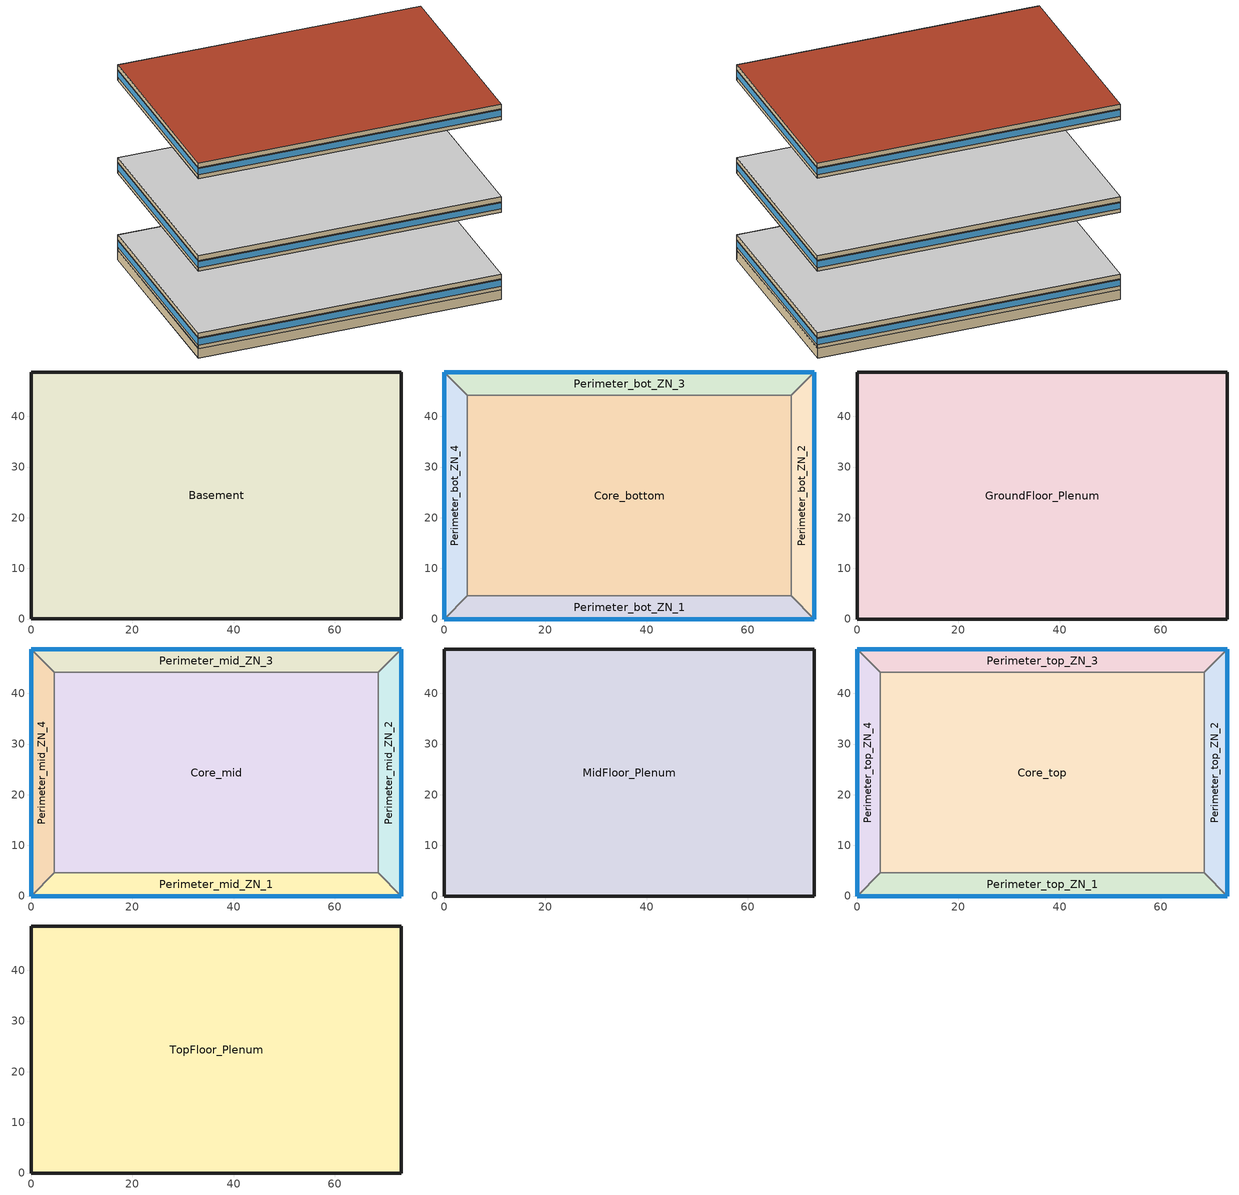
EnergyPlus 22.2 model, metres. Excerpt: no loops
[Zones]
Basement
 floor ground (ext-slab): 73.11,48.78 73.11,0.04 0,0.04 0,48.78 z-2.44
 wall ground (Underground Wall Non-res): 73.11,0.04 73.11,48.78 0,48.78 0,0.04 73.11,0.04 z-2.44:0
Core_bottom
 floor to Basement (INT-FLOOR-TOPSIDE): 68.53,44.16 68.53,4.57 4.57,4.57 4.57,44.16 z0
 wall to Perimeter_bot_ZN_2 (int-walls): 68.53,4.57 68.53,44.16 z0:2.74
 wall to Perimeter_bot_ZN_3 (int-walls): 68.53,44.16 4.57,44.16 z0:2.74
 wall to Perimeter_bot_ZN_1 (int-walls): 4.57,4.57 68.53,4.57 z0:2.74
 wall to Perimeter_bot_ZN_4 (int-walls): 4.57,44.16 4.57,4.57 z0:2.74
Perimeter_bot_ZN_1
 floor to Basement (INT-FLOOR-TOPSIDE): 68.53,4.57 73.11,0 0,0 4.57,4.57 z0
 wall outside (Mass Non-res Ext Wall): 0,0 73.11,0 z0:2.74
 wall to Perimeter_bot_ZN_2 (int-walls): 73.11,0 68.53,4.57 z0:2.74
 wall to Perimeter_bot_ZN_4 (int-walls): 4.57,4.57 0,0 z0:2.74
 window (Window Non-res Fixed): 0,0 73.11,0 z0.91:2.5
Perimeter_bot_ZN_2
 floor to Basement (INT-FLOOR-TOPSIDE): 68.53,44.16 73.11,48.74 73.11,0 68.53,4.57 z0
 wall outside (Mass Non-res Ext Wall): 73.11,0 73.11,48.74 z0:2.74
 wall to Perimeter_bot_ZN_3 (int-walls): 73.11,48.74 68.53,44.16 z0:2.74
 window (Window Non-res Fixed): 73.11,0 73.11,48.74 z0.91:2.5
Perimeter_bot_ZN_3
 floor to Basement (INT-FLOOR-TOPSIDE): 4.57,44.16 0,48.74 73.11,48.74 68.53,44.16 z0
 wall outside (Mass Non-res Ext Wall): 73.11,48.74 0,48.74 z0:2.74
 wall to Perimeter_bot_ZN_4 (int-walls): 0,48.74 4.57,44.16 z0:2.74
 window (Window Non-res Fixed): 73.11,48.74 0,48.74 z0.91:2.5
Perimeter_bot_ZN_4
 floor to Basement (INT-FLOOR-TOPSIDE): 4.57,4.57 0,0 0,48.74 4.57,44.16 z0
 wall outside (Mass Non-res Ext Wall): 0,48.74 0,0 z0:2.74
 window (Window Non-res Fixed): 0,48.74 0,0 z0.91:2.5
GroundFloor_Plenum
 floor to Perimeter_bot_ZN_1 (DropCeiling): 4.57,4.57 68.53,4.57 73.11,0 0,0 z2.74
 floor to Perimeter_bot_ZN_2 (DropCeiling): 73.11,48.74 73.11,0 68.53,4.57 68.53,44.16 z2.74
 floor to Perimeter_bot_ZN_3 (DropCeiling): 68.53,44.16 4.57,44.16 0,48.74 73.11,48.74 z2.74
 floor to Perimeter_bot_ZN_4 (DropCeiling): 4.57,44.16 4.57,4.57 0,0 0,48.74 z2.74
 floor to Core_bottom (DropCeiling): 68.53,4.57 4.57,4.57 4.57,44.16 68.53,44.16 z2.74
 wall outside (Mass Non-res Ext Wall): 73.11,0 73.11,48.74 0,48.74 0,0 73.11,0 z2.74:3.96
 ceiling adiabatic (INT-FLOOR-UNDERSIDE): 73.11,0 73.11,48.74 0,48.74 0,0 z3.96
Core_mid
 floor adiabatic (INT-FLOOR-TOPSIDE): 68.53,44.16 68.53,4.57 4.57,4.57 4.57,44.16 z19.82
 wall to Perimeter_mid_ZN_2 (int-walls): 68.53,4.57 68.53,44.16 z19.82:22.56
 wall to Perimeter_mid_ZN_3 (int-walls): 68.53,44.16 4.57,44.16 z19.82:22.56
 wall to Perimeter_mid_ZN_1 (int-walls): 4.57,4.57 68.53,4.57 z19.82:22.56
 wall to Perimeter_mid_ZN_4 (int-walls): 4.57,44.16 4.57,4.57 z19.82:22.56
Perimeter_mid_ZN_1
 floor adiabatic (INT-FLOOR-TOPSIDE): 68.53,4.57 73.11,0 0,0 4.57,4.57 z19.82
 wall outside (Mass Non-res Ext Wall): 0,0 73.11,0 z19.82:22.56
 wall to Perimeter_mid_ZN_2 (int-walls): 73.11,0 68.53,4.57 z19.82:22.56
 wall to Perimeter_mid_ZN_4 (int-walls): 4.57,4.57 0,0 z19.82:22.56
 window (Window Non-res Fixed): 0,0 73.11,0 z20.73:22.32
Perimeter_mid_ZN_2
 floor adiabatic (INT-FLOOR-TOPSIDE): 68.53,44.16 73.11,48.74 73.11,0 68.53,4.57 z19.82
 wall outside (Mass Non-res Ext Wall): 73.11,0 73.11,48.74 z19.82:22.56
 wall to Perimeter_mid_ZN_3 (int-walls): 73.11,48.74 68.53,44.16 z19.82:22.56
 window (Window Non-res Fixed): 73.11,0 73.11,48.74 z20.73:22.32
Perimeter_mid_ZN_3
 floor adiabatic (INT-FLOOR-TOPSIDE): 4.57,44.16 0,48.74 73.11,48.74 68.53,44.16 z19.82
 wall outside (Mass Non-res Ext Wall): 73.11,48.74 0,48.74 z19.82:22.56
 wall to Perimeter_mid_ZN_4 (int-walls): 0,48.74 4.57,44.16 z19.82:22.56
 window (Window Non-res Fixed): 73.11,48.74 0,48.74 z20.73:22.32
Perimeter_mid_ZN_4
 floor adiabatic (INT-FLOOR-TOPSIDE): 4.57,4.57 0,0 0,48.74 4.57,44.16 z19.82
 wall outside (Mass Non-res Ext Wall): 0,48.74 0,0 z19.82:22.56
 window (Window Non-res Fixed): 0,48.74 0,0 z20.73:22.32
MidFloor_Plenum
 floor to Perimeter_mid_ZN_1 (DropCeiling): 73.11,0 0,0 4.57,4.57 68.53,4.57 z22.56
 floor to Perimeter_mid_ZN_2 (DropCeiling): 73.11,0 68.53,4.57 68.53,44.16 73.11,48.74 z22.56
 floor to Perimeter_mid_ZN_3 (DropCeiling): 0,48.74 73.11,48.74 68.53,44.16 4.57,44.16 z22.56
 floor to Perimeter_mid_ZN_4 (DropCeiling): 0,0 0,48.74 4.57,44.16 4.57,4.57 z22.56
 floor to Core_mid (DropCeiling): 68.53,4.57 4.57,4.57 4.57,44.16 68.53,44.16 z22.56
 wall outside (Mass Non-res Ext Wall): 73.11,0 73.11,48.74 0,48.74 0,0 73.11,0 z22.56:23.78
 ceiling adiabatic (INT-FLOOR-UNDERSIDE): 73.11,48.74 0,48.74 0,0 73.11,0 z23.78
Core_top
 floor adiabatic (INT-FLOOR-TOPSIDE): 68.53,44.16 68.53,4.57 4.57,4.57 4.57,44.16 z43.6
 wall to Perimeter_top_ZN_2 (int-walls): 68.53,4.57 68.53,44.16 z43.6:46.34
 wall to Perimeter_top_ZN_3 (int-walls): 68.53,44.16 4.57,44.16 z43.6:46.34
 wall to Perimeter_top_ZN_1 (int-walls): 4.57,4.57 68.53,4.57 z43.6:46.34
 wall to Perimeter_top_ZN_4 (int-walls): 4.57,44.16 4.57,4.57 z43.6:46.34
Perimeter_top_ZN_1
 floor adiabatic (INT-FLOOR-TOPSIDE): 68.53,4.57 73.11,0 0,0 4.57,4.57 z43.6
 wall outside (Mass Non-res Ext Wall): 0,0 73.11,0 z43.6:46.34
 wall to Perimeter_top_ZN_2 (int-walls): 73.11,0 68.53,4.57 z43.6:46.34
 wall to Perimeter_top_ZN_4 (int-walls): 4.57,4.57 0,0 z43.6:46.34
 window (Window Non-res Fixed): 0,0 73.11,0 z44.51:46.1
Perimeter_top_ZN_2
 floor adiabatic (INT-FLOOR-TOPSIDE): 68.53,44.16 73.11,48.74 73.11,0 68.53,4.57 z43.6
 wall outside (Mass Non-res Ext Wall): 73.11,0 73.11,48.74 z43.6:46.34
 wall to Perimeter_top_ZN_3 (int-walls): 73.11,48.74 68.53,44.16 z43.6:46.34
 window (Window Non-res Fixed): 73.11,0 73.11,48.74 z44.51:46.1
Perimeter_top_ZN_3
 floor adiabatic (INT-FLOOR-TOPSIDE): 4.57,44.16 0,48.74 73.11,48.74 68.53,44.16 z43.6
 wall outside (Mass Non-res Ext Wall): 73.11,48.74 0,48.74 z43.6:46.34
 wall to Perimeter_top_ZN_4 (int-walls): 0,48.74 4.57,44.16 z43.6:46.34
 window (Window Non-res Fixed): 73.11,48.74 0,48.74 z44.51:46.1
Perimeter_top_ZN_4
 floor adiabatic (INT-FLOOR-TOPSIDE): 4.57,4.57 0,0 0,48.74 4.57,44.16 z43.6
 wall outside (Mass Non-res Ext Wall): 0,48.74 0,0 z43.6:46.34
 window (Window Non-res Fixed): 0,48.74 0,0 z44.51:46.1
TopFloor_Plenum
 floor to Perimeter_top_ZN_1 (DropCeiling): 73.11,0 0,0 4.57,4.57 68.53,4.57 z46.34
 floor to Perimeter_top_ZN_2 (DropCeiling): 73.11,0 68.53,4.57 68.53,44.16 73.11,48.74 z46.34
 floor to Perimeter_top_ZN_3 (DropCeiling): 0,48.74 73.11,48.74 68.53,44.16 4.57,44.16 z46.34
 floor to Perimeter_top_ZN_4 (DropCeiling): 0,0 0,48.74 4.57,44.16 4.57,4.57 z46.34
 floor to Core_top (DropCeiling): 4.57,44.16 68.53,44.16 68.53,4.57 4.57,4.57 z46.34
 wall outside (Mass Non-res Ext Wall): 73.11,0 73.11,48.74 0,48.74 0,0 73.11,0 z46.34:47.56
 roof outside (IEAD Non-res Roof): 73.11,0 73.11,48.74 0,48.74 0,0 z47.56
[Building]
Ref Bldg Large Office New2004_v1.3_5.0: 0, City, 0.04, 0.2, FullInteriorAndExterior, 25, 6
[Site:Location]
Las.Vegas-McCarran.Intl.AP_NV_USA Design_Conditions: 36.07, -115.16, -8, 664.5
[SizingPeriod:DesignDay]
Las.Vegas-McCarran.Intl.AP Ann Clg .4% Condns DB=>MWB: 7, 21, SummerDesignDay, 42.9, 12.8, DefaultMultipliers, , Wetbulb, 19.4, , , , 4.7, 93593, 4.1, 220, No, No, No, ASHRAETau2017, , , 0.383, 2.331
Las.Vegas-McCarran.Intl.AP Ann Clg .4% Condns WB=>MDB: 7, 21, SummerDesignDay, 35.4, 11, DefaultMultipliers, , Wetbulb, 22.5, , , , 4.2, 93593, 4.1, 220, No, No, No, ASHRAETau2017, , , 0.383, 2.331
Las.Vegas-McCarran.Intl.AP Ann Htg 99.6% Condns DB: 12, 21, WinterDesignDay, 0.7, 0, DefaultMultipliers, , Wetbulb, 0.7, , , , , 93593, 2.1, 200, No, No, No, ASHRAEClearSky, , , , , 0
[Site:WaterMainsTemperature]
CORRELATION: , 9.69, 28.1
[Site:GroundTemperature:BuildingSurface]
19.527, 19.502, 19.536, 19.598, 20.002, 21.64, 22.225, 22.375, 21.449, 20.121, 19.802, 19.633
[Construction]
Mass Non-res Ext Wall: 1IN Stucco, 8IN Concrete HW, Mass NonRes Wall Insulation, 1/2IN Gypsum
IEAD Non-res Roof: Roof Membrane, IEAD NonRes Roof Insulation, Metal Decking
ext-slab: HW CONCRETE, CP02 CARPET PAD
int-walls: 1/2IN Gypsum, 1/2IN Gypsum
INT-FLOOR-TOPSIDE: MAT-CC05 4 HW CONCRETE, CP02 CARPET PAD
INT-FLOOR-UNDERSIDE: CP02 CARPET PAD, MAT-CC05 4 HW CONCRETE
Underground Wall Non-res: 8IN Concrete HW, UGWall NonRes Insulation
Window Non-res Fixed: NonRes Fixed Assembly Window
DropCeiling: Std AC02
InteriorFurnishings: Std Wood 6inch
[Material]
Mass NonRes Wall Insulation: MediumRough, 0.0495495, 0.049, 265, 836.8, 0.9, 0.7, 0.7
IEAD NonRes Roof Insulation: MediumRough, 0.127339, 0.049, 265, 836.8, 0.9, 0.7, 0.7
UGWall NonRes Insulation: MediumRough, 0.0001, 0.049, 265, 836.8, 0.9, 0.7, 0.7
Std Wood 6inch: MediumSmooth, 0.15, 0.12, 540, 1210, 0.9, 0.7, 0.7
1/2IN Gypsum: Smooth, 0.0127, 0.16, 784.9, 830, 0.9, 0.92, 0.92
1IN Stucco: Smooth, 0.0253, 0.6918, 1858, 837, 0.9, 0.92, 0.92
8IN CONCRETE HW: Rough, 0.2032, 1.311, 2240, 836.8, 0.9, 0.7, 0.7
HW CONCRETE; MAT-CC05 4 HW CONCRETE: Rough, 0.1016, 1.311, 2240, 836.8, 0.9, 0.7, 0.7
Roof Membrane: VeryRough, 0.0095, 0.16, 1121.29, 1460, 0.9, 0.7, 0.7
Metal Decking: MediumSmooth, 0.0015, 45.006, 7680, 418.4, 0.9, 0.7, 0.3
Std AC02: MediumSmooth, 0.0127, 0.057, 288, 1339, 0.9, 0.7, 0.2
[WindowMaterial:SimpleGlazingSystem]
NonRes Fixed Assembly Window: 3.23646, 0.39
[Material:NoMass]
CP02 CARPET PAD: VeryRough, 0.2165, 0.9, 0.7, 0.8
[Zone]
Basement: 0, 0, 0.04, 0, 1, 1, , , autocalculate, , , Yes
Core_bottom; Core_top; Perimeter_bot_ZN_1; Perimeter_bot_ZN_2; Perimeter_bot_ZN_3; Perimeter_bot_ZN_4; Perimeter_top_ZN_1; Perimeter_top_ZN_2; Perimeter_top_ZN_3; Perimeter_top_ZN_4: 0, 0, 0, 0, 1, 1, , , autocalculate, , , Yes
Core_mid; Perimeter_mid_ZN_1; Perimeter_mid_ZN_2; Perimeter_mid_ZN_3; Perimeter_mid_ZN_4: 0, 0, 0, 0, 1, 10, , , autocalculate, , , Yes
GroundFloor_Plenum; TopFloor_Plenum: 0, 0, 0, 0, 1, 1, , , autocalculate, , , No
MidFloor_Plenum: 0, 0, 0, 0, 1, 10, , , autocalculate, , , No
[People]
Basement People: Basement, BLDG_OCC_SCH, Area/Person, , , 37.16, 0.3, AUTOCALCULATE, ACTIVITY_SCH, , No, ZoneAveraged, , WORK_EFF_SCH, ClothingInsulationSchedule, , CLOTHING_SCH, AIR_VELO_SCH, FANGER
Core_bottom People: Core_bottom, BLDG_OCC_SCH, Area/Person, , , 18.58, 0.3, AUTOCALCULATE, ACTIVITY_SCH, , No, ZoneAveraged, , WORK_EFF_SCH, ClothingInsulationSchedule, , CLOTHING_SCH, AIR_VELO_SCH, FANGER
Core_mid People: Core_mid, BLDG_OCC_SCH, Area/Person, , , 18.58, 0.3, AUTOCALCULATE, ACTIVITY_SCH, , No, ZoneAveraged, , WORK_EFF_SCH, ClothingInsulationSchedule, , CLOTHING_SCH, AIR_VELO_SCH, FANGER
Core_top People: Core_top, BLDG_OCC_SCH, Area/Person, , , 18.58, 0.3, AUTOCALCULATE, ACTIVITY_SCH, , No, ZoneAveraged, , WORK_EFF_SCH, ClothingInsulationSchedule, , CLOTHING_SCH, AIR_VELO_SCH, FANGER
Perimeter_bot_ZN_1 People: Perimeter_bot_ZN_1, BLDG_OCC_SCH, Area/Person, , , 18.58, 0.3, AUTOCALCULATE, ACTIVITY_SCH, , No, ZoneAveraged, , WORK_EFF_SCH, ClothingInsulationSchedule, , CLOTHING_SCH, AIR_VELO_SCH, FANGER
Perimeter_bot_ZN_2 People: Perimeter_bot_ZN_2, BLDG_OCC_SCH, Area/Person, , , 18.58, 0.3, AUTOCALCULATE, ACTIVITY_SCH, , No, ZoneAveraged, , WORK_EFF_SCH, ClothingInsulationSchedule, , CLOTHING_SCH, AIR_VELO_SCH, FANGER
Perimeter_bot_ZN_3 People: Perimeter_bot_ZN_3, BLDG_OCC_SCH, Area/Person, , , 18.58, 0.3, AUTOCALCULATE, ACTIVITY_SCH, , No, ZoneAveraged, , WORK_EFF_SCH, ClothingInsulationSchedule, , CLOTHING_SCH, AIR_VELO_SCH, FANGER
Perimeter_bot_ZN_4 People: Perimeter_bot_ZN_4, BLDG_OCC_SCH, Area/Person, , , 18.58, 0.3, AUTOCALCULATE, ACTIVITY_SCH, , No, ZoneAveraged, , WORK_EFF_SCH, ClothingInsulationSchedule, , CLOTHING_SCH, AIR_VELO_SCH, FANGER
Perimeter_mid_ZN_1 People: Perimeter_mid_ZN_1, BLDG_OCC_SCH, Area/Person, , , 18.58, 0.3, AUTOCALCULATE, ACTIVITY_SCH, , No, ZoneAveraged, , WORK_EFF_SCH, ClothingInsulationSchedule, , CLOTHING_SCH, AIR_VELO_SCH, FANGER
Perimeter_mid_ZN_2 People: Perimeter_mid_ZN_2, BLDG_OCC_SCH, Area/Person, , , 18.58, 0.3, AUTOCALCULATE, ACTIVITY_SCH, , No, ZoneAveraged, , WORK_EFF_SCH, ClothingInsulationSchedule, , CLOTHING_SCH, AIR_VELO_SCH, FANGER
Perimeter_mid_ZN_3 People: Perimeter_mid_ZN_3, BLDG_OCC_SCH, Area/Person, , , 18.58, 0.3, AUTOCALCULATE, ACTIVITY_SCH, , No, ZoneAveraged, , WORK_EFF_SCH, ClothingInsulationSchedule, , CLOTHING_SCH, AIR_VELO_SCH, FANGER
Perimeter_mid_ZN_4 People: Perimeter_mid_ZN_4, BLDG_OCC_SCH, Area/Person, , , 18.58, 0.3, AUTOCALCULATE, ACTIVITY_SCH, , No, ZoneAveraged, , WORK_EFF_SCH, ClothingInsulationSchedule, , CLOTHING_SCH, AIR_VELO_SCH, FANGER
Perimeter_top_ZN_1 People: Perimeter_top_ZN_1, BLDG_OCC_SCH, Area/Person, , , 18.58, 0.3, AUTOCALCULATE, ACTIVITY_SCH, , No, ZoneAveraged, , WORK_EFF_SCH, ClothingInsulationSchedule, , CLOTHING_SCH, AIR_VELO_SCH, FANGER
Perimeter_top_ZN_2 People: Perimeter_top_ZN_2, BLDG_OCC_SCH, Area/Person, , , 18.58, 0.3, AUTOCALCULATE, ACTIVITY_SCH, , No, ZoneAveraged, , WORK_EFF_SCH, ClothingInsulationSchedule, , CLOTHING_SCH, AIR_VELO_SCH, FANGER
Perimeter_top_ZN_3 People: Perimeter_top_ZN_3, BLDG_OCC_SCH, Area/Person, , , 18.58, 0.3, AUTOCALCULATE, ACTIVITY_SCH, , No, ZoneAveraged, , WORK_EFF_SCH, ClothingInsulationSchedule, , CLOTHING_SCH, AIR_VELO_SCH, FANGER
Perimeter_top_ZN_4 People: Perimeter_top_ZN_4, BLDG_OCC_SCH, Area/Person, , , 18.58, 0.3, AUTOCALCULATE, ACTIVITY_SCH, , No, ZoneAveraged, , WORK_EFF_SCH, ClothingInsulationSchedule, , CLOTHING_SCH, AIR_VELO_SCH, FANGER
[Lights]
Basement_Lights: Basement, BLDG_LIGHT_SCH, Watts/Area, , 10.76, , 0, 0.7, 0.2, 1, General, No
Core_bottom_Lights: Core_bottom, BLDG_LIGHT_SCH, Watts/Area, , 10.76, , 0, 0.7, 0.2, 1, General, No
Core_mid_Lights: Core_mid, BLDG_LIGHT_SCH, Watts/Area, , 10.76, , 0, 0.7, 0.2, 1, General, No
Core_top_Lights: Core_top, BLDG_LIGHT_SCH, Watts/Area, , 10.76, , 0, 0.7, 0.2, 1, General, No
Perimeter_bot_ZN_1_Lights: Perimeter_bot_ZN_1, BLDG_LIGHT_SCH, Watts/Area, , 10.76, , 0, 0.7, 0.2, 1, General, No
Perimeter_bot_ZN_2_Lights: Perimeter_bot_ZN_2, BLDG_LIGHT_SCH, Watts/Area, , 10.76, , 0, 0.7, 0.2, 1, General, No
Perimeter_bot_ZN_3_Lights: Perimeter_bot_ZN_3, BLDG_LIGHT_SCH, Watts/Area, , 10.76, , 0, 0.7, 0.2, 1, General, No
Perimeter_bot_ZN_4_Lights: Perimeter_bot_ZN_4, BLDG_LIGHT_SCH, Watts/Area, , 10.76, , 0, 0.7, 0.2, 1, General, No
Perimeter_mid_ZN_1_Lights: Perimeter_mid_ZN_1, BLDG_LIGHT_SCH, Watts/Area, , 10.76, , 0, 0.7, 0.2, 1, General, No
Perimeter_mid_ZN_2_Lights: Perimeter_mid_ZN_2, BLDG_LIGHT_SCH, Watts/Area, , 10.76, , 0, 0.7, 0.2, 1, General, No
Perimeter_mid_ZN_3_Lights: Perimeter_mid_ZN_3, BLDG_LIGHT_SCH, Watts/Area, , 10.76, , 0, 0.7, 0.2, 1, General, No
Perimeter_mid_ZN_4_Lights: Perimeter_mid_ZN_4, BLDG_LIGHT_SCH, Watts/Area, , 10.76, , 0, 0.7, 0.2, 1, General, No
Perimeter_top_ZN_1_Lights: Perimeter_top_ZN_1, BLDG_LIGHT_SCH, Watts/Area, , 10.76, , 0, 0.7, 0.2, 1, General, No
Perimeter_top_ZN_2_Lights: Perimeter_top_ZN_2, BLDG_LIGHT_SCH, Watts/Area, , 10.76, , 0, 0.7, 0.2, 1, General, No
Perimeter_top_ZN_3_Lights: Perimeter_top_ZN_3, BLDG_LIGHT_SCH, Watts/Area, , 10.76, , 0, 0.7, 0.2, 1, General, No
Perimeter_top_ZN_4_Lights: Perimeter_top_ZN_4, BLDG_LIGHT_SCH, Watts/Area, , 10.76, , 0, 0.7, 0.2, 1, General, No
[ElectricEquipment]
Basement_PlugMisc_Equip: Basement, BLDG_EQUIP_SCH, Watts/Area, , 10.76, , 0, 0.5, 0, General
Core_bottom_PlugMisc_Equip: Core_bottom, BLDG_EQUIP_SCH, Watts/Area, , 10.76, , 0, 0.5, 0, General
Core_mid_PlugMisc_Equip: Core_mid, BLDG_EQUIP_SCH, Watts/Area, , 10.76, , 0, 0.5, 0, General
Core_top_PlugMisc_Equip: Core_top, BLDG_EQUIP_SCH, Watts/Area, , 10.76, , 0, 0.5, 0, General
Perimeter_bot_ZN_1_PlugMisc_Equip: Perimeter_bot_ZN_1, BLDG_EQUIP_SCH, Watts/Area, , 10.76, , 0, 0.5, 0, General
Perimeter_bot_ZN_2_PlugMisc_Equip: Perimeter_bot_ZN_2, BLDG_EQUIP_SCH, Watts/Area, , 10.76, , 0, 0.5, 0, General
Perimeter_bot_ZN_3_PlugMisc_Equip: Perimeter_bot_ZN_3, BLDG_EQUIP_SCH, Watts/Area, , 10.76, , 0, 0.5, 0, General
Perimeter_bot_ZN_4_PlugMisc_Equip: Perimeter_bot_ZN_4, BLDG_EQUIP_SCH, Watts/Area, , 10.76, , 0, 0.5, 0, General
Perimeter_mid_ZN_1_PlugMisc_Equip: Perimeter_mid_ZN_1, BLDG_EQUIP_SCH, Watts/Area, , 10.76, , 0, 0.5, 0, General
Perimeter_mid_ZN_2_PlugMisc_Equip: Perimeter_mid_ZN_2, BLDG_EQUIP_SCH, Watts/Area, , 10.76, , 0, 0.5, 0, General
Perimeter_mid_ZN_3_PlugMisc_Equip: Perimeter_mid_ZN_3, BLDG_EQUIP_SCH, Watts/Area, , 10.76, , 0, 0.5, 0, General
Perimeter_mid_ZN_4_PlugMisc_Equip: Perimeter_mid_ZN_4, BLDG_EQUIP_SCH, Watts/Area, , 10.76, , 0, 0.5, 0, General
Perimeter_top_ZN_1_PlugMisc_Equip: Perimeter_top_ZN_1, BLDG_EQUIP_SCH, Watts/Area, , 10.76, , 0, 0.5, 0, General
Perimeter_top_ZN_2_PlugMisc_Equip: Perimeter_top_ZN_2, BLDG_EQUIP_SCH, Watts/Area, , 10.76, , 0, 0.5, 0, General
Perimeter_top_ZN_3_PlugMisc_Equip: Perimeter_top_ZN_3, BLDG_EQUIP_SCH, Watts/Area, , 10.76, , 0, 0.5, 0, General
Perimeter_top_ZN_4_PlugMisc_Equip: Perimeter_top_ZN_4, BLDG_EQUIP_SCH, Watts/Area, , 10.76, , 0, 0.5, 0, General
[Exterior:Lights]
Exterior Facade Lighting: ALWAYS_ON, 51262, AstronomicalClock, Exterior Facade Lighting
[Exterior:FuelEquipment]
Elevators: Electricity, BLDG_ELEVATORS, 244444, Elevators
[ZoneInfiltration:DesignFlowRate]
GroundFloor_Plenum_Infiltration: GroundFloor_Plenum, INFIL_QUARTER_ON_SCH, Flow/ExteriorArea, , , 0.000302, , 1, 0, 0, 0
MidFloor_Plenum_Infiltration: MidFloor_Plenum, INFIL_QUARTER_ON_SCH, Flow/ExteriorArea, , , 0.000302, , 1, 0, 0, 0
Perimeter_bot_ZN_1_Infiltration: Perimeter_bot_ZN_1, INFIL_QUARTER_ON_SCH, Flow/ExteriorArea, , , 0.000302, , 1, 0, 0, 0
Perimeter_bot_ZN_2_Infiltration: Perimeter_bot_ZN_2, INFIL_QUARTER_ON_SCH, Flow/ExteriorArea, , , 0.000302, , 1, 0, 0, 0
Perimeter_bot_ZN_3_Infiltration: Perimeter_bot_ZN_3, INFIL_QUARTER_ON_SCH, Flow/ExteriorArea, , , 0.000302, , 1, 0, 0, 0
Perimeter_bot_ZN_4_Infiltration: Perimeter_bot_ZN_4, INFIL_QUARTER_ON_SCH, Flow/ExteriorArea, , , 0.000302, , 1, 0, 0, 0
Perimeter_mid_ZN_1_Infiltration: Perimeter_mid_ZN_1, INFIL_QUARTER_ON_SCH, Flow/ExteriorArea, , , 0.000302, , 1, 0, 0, 0
Perimeter_mid_ZN_2_Infiltration: Perimeter_mid_ZN_2, INFIL_QUARTER_ON_SCH, Flow/ExteriorArea, , , 0.000302, , 1, 0, 0, 0
Perimeter_mid_ZN_3_Infiltration: Perimeter_mid_ZN_3, INFIL_QUARTER_ON_SCH, Flow/ExteriorArea, , , 0.000302, , 1, 0, 0, 0
Perimeter_mid_ZN_4_Infiltration: Perimeter_mid_ZN_4, INFIL_QUARTER_ON_SCH, Flow/ExteriorArea, , , 0.000302, , 1, 0, 0, 0
Perimeter_top_ZN_1_Infiltration: Perimeter_top_ZN_1, INFIL_QUARTER_ON_SCH, Flow/ExteriorArea, , , 0.000302, , 1, 0, 0, 0
Perimeter_top_ZN_2_Infiltration: Perimeter_top_ZN_2, INFIL_QUARTER_ON_SCH, Flow/ExteriorArea, , , 0.000302, , 1, 0, 0, 0
Perimeter_top_ZN_3_Infiltration: Perimeter_top_ZN_3, INFIL_QUARTER_ON_SCH, Flow/ExteriorArea, , , 0.000302, , 1, 0, 0, 0
Perimeter_top_ZN_4_Infiltration: Perimeter_top_ZN_4, INFIL_QUARTER_ON_SCH, Flow/ExteriorArea, , , 0.000302, , 1, 0, 0, 0
TopFloor_Plenum_Infiltration: TopFloor_Plenum, INFIL_QUARTER_ON_SCH, Flow/ExteriorArea, , , 0.000302, , 1, 0, 0, 0
[InternalMass]
Basement Internal Mass: InteriorFurnishings, Basement, , 7126.21
Core_bottom Internal Mass: InteriorFurnishings, Core_bottom, , 5064.65
Core_mid Internal Mass: InteriorFurnishings, Core_mid, , 5064.65
Core_top Internal Mass: InteriorFurnishings, Core_top, , 5064.65
Perimeter_bot_ZN_1 Internal Mass: InteriorFurnishings, Perimeter_bot_ZN_1, , 626.8394
Perimeter_bot_ZN_2 Internal Mass: InteriorFurnishings, Perimeter_bot_ZN_2, , 403.9503
Perimeter_bot_ZN_3 Internal Mass: InteriorFurnishings, Perimeter_bot_ZN_3, , 626.8257
Perimeter_bot_ZN_4 Internal Mass: InteriorFurnishings, Perimeter_bot_ZN_4, , 403.9503
Perimeter_mid_ZN_1 Internal Mass: InteriorFurnishings, Perimeter_mid_ZN_1, , 626.8394
Perimeter_mid_ZN_2 Internal Mass: InteriorFurnishings, Perimeter_mid_ZN_2, , 403.9503
Perimeter_mid_ZN_3 Internal Mass: InteriorFurnishings, Perimeter_mid_ZN_3, , 626.8257
Perimeter_mid_ZN_4 Internal Mass: InteriorFurnishings, Perimeter_mid_ZN_4, , 403.9503
Perimeter_top_ZN_1 Internal Mass: InteriorFurnishings, Perimeter_top_ZN_1, , 626.8394
Perimeter_top_ZN_2 Internal Mass: InteriorFurnishings, Perimeter_top_ZN_2, , 403.9503
Perimeter_top_ZN_3 Internal Mass: InteriorFurnishings, Perimeter_top_ZN_3, , 626.8257
Perimeter_top_ZN_4 Internal Mass: InteriorFurnishings, Perimeter_top_ZN_4, , 403.9503
[AvailabilityManager:NightCycle]
VAV_1 Availability Manager; VAV_2 Availability Manager; VAV_3 Availability Manager; VAV_5 Availability Manager: ALWAYS_ON, HVACOperationSchd, CycleOnAny, 1, FixedRunTime, 1800
[AirLoopHVAC:ReturnPlenum]
VAV_2 Return Plenum: MidFloor_Plenum, MIDFLOOR_PLENUMPlenumNode, MIDFLOOR_PLENUMPlenumOutletNode, , Core_mid Return Air Node Name, Perimeter_mid_ZN_3 Return Air Node Name, Perimeter_mid_ZN_2 Return Air Node Name, Perimeter_mid_ZN_1 Return Air Node Name, Perimeter_mid_ZN_4 Return Air Node Name
VAV_1 Return Plenum: GroundFloor_Plenum, GROUNDFLOOR_PLENUMPlenumNode, GROUNDFLOOR_PLENUMPlenumOutletNode, , Core_bottom Return Air Node Name, Perimeter_bot_ZN_3 Return Air Node Name, Perimeter_bot_ZN_2 Return Air Node Name, Perimeter_bot_ZN_1 Return Air Node Name, Perimeter_bot_ZN_4 Return Air Node Name
VAV_3 Return Plenum: TopFloor_Plenum, TOPFLOOR_PLENUMPlenumNode, TOPFLOOR_PLENUMPlenumOutletNode, , Core_top Return Air Node Name, Perimeter_top_ZN_3 Return Air Node Name, Perimeter_top_ZN_2 Return Air Node Name, Perimeter_top_ZN_1 Return Air Node Name, Perimeter_top_ZN_4 Return Air Node Name
[UtilityCost:Tariff]
PSI_LLF_LowLoadFactorService: Electricity:Facility, kWh, , , , , , HalfHour, 15, , , , Comm Elect
PSI_CS_CommercialElectricService: Electricity:Facility, kWh, , , , , , , 9.4, , , , Comm Elect
IN_EIAMonthlyRateGas: NaturalGas:Facility, MCF, , , , , , , 0, , , , Comm Gas
[UtilityCost:Charge:Block]
AnnualEnergyCharge: PSI_LLF_LowLoadFactorService, totalEnergy, Annual, EnergyCharges, , , 300, 0.108222, 700, 0.087021, 1500, 0.07842, remaining, 0.05832
AnnualDemandBaseCharge: PSI_LLF_LowLoadFactorService, totalEnergy, Annual, EnergyCharges, , TotalDemand, 190, 0, 110, 0.051773, remaining, 0.046965
AnnualEnergyCharge: PSI_CS_CommercialElectricService, totalEnergy, Annual, EnergyCharges, , , 300, 0.082409, 700, 0.072873, 1500, 0.061696, remaining, 0.041179
[UtilityCost:Charge:Simple]
FuelCostAdjustEnergyCharge: PSI_LLF_LowLoadFactorService, totalEnergy, Annual, EnergyCharges, 0.002028
QualPollutionControlAdjustEnergyCharge: PSI_LLF_LowLoadFactorService, totalEnergy, Annual, EnergyCharges, 0.000536
SoxNoxRiderAdjustEnergyCharge: PSI_LLF_LowLoadFactorService, totalEnergy, Annual, EnergyCharges, 0.001127
DSMRiderAdjustEnergyCharge: PSI_LLF_LowLoadFactorService, totalEnergy, Annual, EnergyCharges, -0.00037
PurchPowerTrackerAdjustEnergyCharge: PSI_LLF_LowLoadFactorService, totalEnergy, Annual, EnergyCharges, -3.1e-05
MidwestISOAdjustEnergyCharge: PSI_LLF_LowLoadFactorService, totalEnergy, Annual, EnergyCharges, -0.000216
CleanCoalRiderEnergyCharge: PSI_LLF_LowLoadFactorService, totalEnergy, Annual, EnergyCharges, 0.000833
TaxofeightPercent: PSI_LLF_LowLoadFactorService, SubTotal, Annual, Taxes, 0.08
FuelCostAdjustEnergyCharge: PSI_CS_CommercialElectricService, totalEnergy, Annual, EnergyCharges, 0.002028
QualPollutionControlAdjustEnergyCharge: PSI_CS_CommercialElectricService, totalEnergy, Annual, EnergyCharges, 0.000536
SoxNoxRiderAdjustEnergyCharge: PSI_CS_CommercialElectricService, totalEnergy, Annual, EnergyCharges, 0.001127
DSMRiderAdjustEnergyCharge: PSI_CS_CommercialElectricService, totalEnergy, Annual, EnergyCharges, 0.000021
PurchPowerTrackerAdjustEnergyCharge: PSI_CS_CommercialElectricService, totalEnergy, Annual, EnergyCharges, 0.000034
MidwestISOAdjustEnergyCharge: PSI_CS_CommercialElectricService, totalEnergy, Annual, EnergyCharges, -0.000203
CleanCoalRiderEnergyCharge: PSI_CS_CommercialElectricService, totalEnergy, Annual, EnergyCharges, 0.000807
TaxofeightPercent: PSI_CS_CommercialElectricService, SubTotal, Annual, Taxes, 0.08
MonthlyRateGasCharge: IN_EIAMonthlyRateGas, totalEnergy, Annual, EnergyCharges, IN_MonthlyGasRates
TaxofEightPercent: IN_EIAMonthlyRateGas, SubTotal, Annual, Taxes, 0.08
[UtilityCost:Qualify]
MinDemand75kw: PSI_LLF_LowLoadFactorService, TotalDemand, Minimum, 75, Annual, Count, 12
MaxDemand75kw: PSI_CS_CommercialElectricService, TotalDemand, Maximum, 75, Annual, Count, 1
[UtilityCost:Variable]
IN_MonthlyGasRates: IN_EIAMonthlyRateGas, Currency, 8.22, 7.51, 8.97, 9.01, 9.16, 10.44, 10.32, 10.13, 9.2, 8.18, 7.83, 7.63
[PythonPlugin:SearchPaths]
TowerWater Paths: Yes, Yes, No, /srv/data1/liangzhang/EnergyPlus-HeatRejection-Water/src, /srv/data1/liangzhang/EnergyPlus-HeatRejection-Water/runs/proto_office/las_vegas
[PythonPlugin:Instance]
TowerWater: No, tower_water_model_plugin, ModelTowerWater
[PythonPlugin:Variables]
TowerWater Vars 1: TowerwatersysCooltower_E_LAT, TowerwatersysCooltower_E_ROT, TowerwatersysCooltower_E_LF, TowerwatersysCooltower_E_EPSAT, TowerwatersysCooltower_E_MSAT, TowerwatersysCooltower_E_BRAUN, TowerwatersysCooltower_E_POPPE, TowerwatersysCooltower_E_POPPE1, TowerwatersysCooltower_Drift, TowerwatersysCooltower_Blowdown
TowerWater Vars 2: TowerwatersysCooltower_Makeup, TowerwatersysCooltower_MakeupVol, TowerwatersysCooltower_Cycles, TowerwatersysCooltower_CycLimit, TowerwatersysCooltower_AirMass, TowerwatersysCooltower_AirOutT, TowerwatersysCooltower_AirOutW, TowerwatersysCooltower_Fog, TowerwatersysCooltower_Mist, TowerwatersysCooltower_MePoppe
TowerWater Vars 3: TowerwatersysCooltower_MeMerkel, TowerwatersysCooltower_NTU, TowerwatersysCooltower_AirScale, TowerwatersysCooltower_Status
[PythonPlugin:OutputVariable]
TowerwatersysCooltower_E_LAT: TowerwatersysCooltower_E_LAT, Averaged, SystemTimestep, m3/s
TowerwatersysCooltower_E_ROT: TowerwatersysCooltower_E_ROT, Averaged, SystemTimestep, m3/s
TowerwatersysCooltower_E_LF: TowerwatersysCooltower_E_LF, Averaged, SystemTimestep, m3/s
TowerwatersysCooltower_E_EPSAT: TowerwatersysCooltower_E_EPSAT, Averaged, SystemTimestep, m3/s
TowerwatersysCooltower_E_MSAT: TowerwatersysCooltower_E_MSAT, Averaged, SystemTimestep, m3/s
TowerwatersysCooltower_E_BRAUN: TowerwatersysCooltower_E_BRAUN, Averaged, SystemTimestep, m3/s
TowerwatersysCooltower_E_POPPE: TowerwatersysCooltower_E_POPPE, Averaged, SystemTimestep, m3/s
TowerwatersysCooltower_E_POPPE1: TowerwatersysCooltower_E_POPPE1, Averaged, SystemTimestep, m3/s
TowerwatersysCooltower_Drift: TowerwatersysCooltower_Drift, Averaged, SystemTimestep, m3/s
TowerwatersysCooltower_Blowdown: TowerwatersysCooltower_Blowdown, Averaged, SystemTimestep, m3/s
TowerwatersysCooltower_Makeup: TowerwatersysCooltower_Makeup, Averaged, SystemTimestep, m3/s
TowerwatersysCooltower_MakeupVol: TowerwatersysCooltower_MakeupVol, Summed, SystemTimestep, m3
TowerwatersysCooltower_Cycles: TowerwatersysCooltower_Cycles, Averaged, SystemTimestep
TowerwatersysCooltower_CycLimit: TowerwatersysCooltower_CycLimit, Averaged, SystemTimestep
TowerwatersysCooltower_AirMass: TowerwatersysCooltower_AirMass, Averaged, SystemTimestep, kg/s
TowerwatersysCooltower_AirOutT: TowerwatersysCooltower_AirOutT, Averaged, SystemTimestep, C
TowerwatersysCooltower_AirOutW: TowerwatersysCooltower_AirOutW, Averaged, SystemTimestep, kgWater/kgDryAir
TowerwatersysCooltower_Fog: TowerwatersysCooltower_Fog, Averaged, SystemTimestep
TowerwatersysCooltower_Mist: TowerwatersysCooltower_Mist, Averaged, SystemTimestep, m3/s
TowerwatersysCooltower_MePoppe: TowerwatersysCooltower_MePoppe, Averaged, SystemTimestep
TowerwatersysCooltower_MeMerkel: TowerwatersysCooltower_MeMerkel, Averaged, SystemTimestep
TowerwatersysCooltower_NTU: TowerwatersysCooltower_NTU, Averaged, SystemTimestep
TowerwatersysCooltower_AirScale: TowerwatersysCooltower_AirScale, Averaged, SystemTimestep
TowerwatersysCooltower_Status: TowerwatersysCooltower_Status, Averaged, SystemTimestep
[Schedule:Compact]
ALWAYS_ON: On/Off, Through: 12/31, For: AllDays, Until: 24:00, 1
BLDG_ELEVATORS: Fraction, Through: 12/31, For: AllDays, Until: 04:00, 0.05, Until: 05:00, 0.1, Until: 06:00, 0.2, Until: 07:00, 0.4, Until: 09:00, 0.5, Until: 10:00, 0.35, Until: 16:00, 0.15, Until: 17:00, 0.35, Until: 19:00, 0.5, Until: 21:00, 0.4, Until: 22:00, 0.3, Until: 23:00, 0.2, Until: 24:00, 0.1
INFIL_QUARTER_ON_SCH: Fraction, Through: 12/31, For: Weekdays SummerDesignDay, Until: 06:00, 1, Until: 22:00, 0.25, Until: 24:00, 1, For: Saturday WinterDesignDay, Until: 06:00, 1, Until: 18:00, 0.25, Until: 24:00, 1, For: Sunday Holidays AllOtherDays, Until: 24:00, 1
BLDG_OCC_SCH: Fraction, Through: 12/31, For: SummerDesignDay, Until: 06:00, 0, Until: 22:00, 1, Until: 24:00, 0.05, For: Weekdays, Until: 06:00, 0, Until: 07:00, 0.1, Until: 08:00, 0.2, Until: 12:00, 0.95, Until: 13:00, 0.5, Until: 17:00, 0.95, Until: 18:00, 0.7, Until: 20:00, 0.4, Until: 22:00, 0.1, Until: 24:00, 0.05, For: Saturday, Until: 06:00, 0, Until: 08:00, 0.1, Until: 14:00, 0.5, Until: 17:00, 0.1, Until: 24:00, 0, For: AllOtherDays, Until: 24:00, 0
BLDG_LIGHT_SCH: Fraction, Through: 12/31, For: Weekdays, Until: 05:00, 0.05, Until: 07:00, 0.1, Until: 08:00, 0.3, Until: 17:00, 0.9, Until: 18:00, 0.7, Until: 20:00, 0.5, Until: 22:00, 0.3, Until: 23:00, 0.1, Until: 24:00, 0.05, For: Saturday, Until: 06:00, 0.05, Until: 08:00, 0.1, Until: 14:00, 0.5, Until: 17:00, 0.15, Until: 24:00, 0.05, For: SummerDesignDay, Until: 24:00, 1, For: WinterDesignDay, Until: 24:00, 0, For: AllOtherDays, Until: 24:00, 0.05
BLDG_EQUIP_SCH: Fraction, Through: 12/31, For: Weekdays, Until: 08:00, 0.4, Until: 12:00, 0.9, Until: 13:00, 0.8, Until: 17:00, 0.9, Until: 18:00, 0.8, Until: 20:00, 0.6, Until: 22:00, 0.5, Until: 24:00, 0.4, For: Saturday, Until: 06:00, 0.3, Until: 08:00, 0.4, Until: 14:00, 0.5, Until: 17:00, 0.35, Until: 24:00, 0.3, For: SummerDesignDay, Until: 24:00, 1, For: WinterDesignDay, Until: 24:00, 0, For: AllOtherDays, Until: 24:00, 0.3
ACTIVITY_SCH: Any Number, Through: 12/31, For: AllDays, Until: 24:00, 120
WORK_EFF_SCH: Fraction, Through: 12/31, For: AllDays, Until: 24:00, 0
AIR_VELO_SCH: Any Number, Through: 12/31, For: AllDays, Until: 24:00, 0.2
CLOTHING_SCH: Any Number, Through: 04/30, For: AllDays, Until: 24:00, 1, Through: 09/30, For: AllDays, Until: 24:00, 0.5, Through: 12/31, For: AllDays, Until: 24:00, 1
HVACOperationSchd: On/Off, Through: 12/31, For: Weekdays SummerDesignDay, Until: 06:00, 0, Until: 22:00, 1, Until: 24:00, 0, For: Saturday WinterDesignDay, Until: 06:00, 0, Until: 18:00, 1, Until: 24:00, 0, For: AllOtherDays, Until: 24:00, 0
